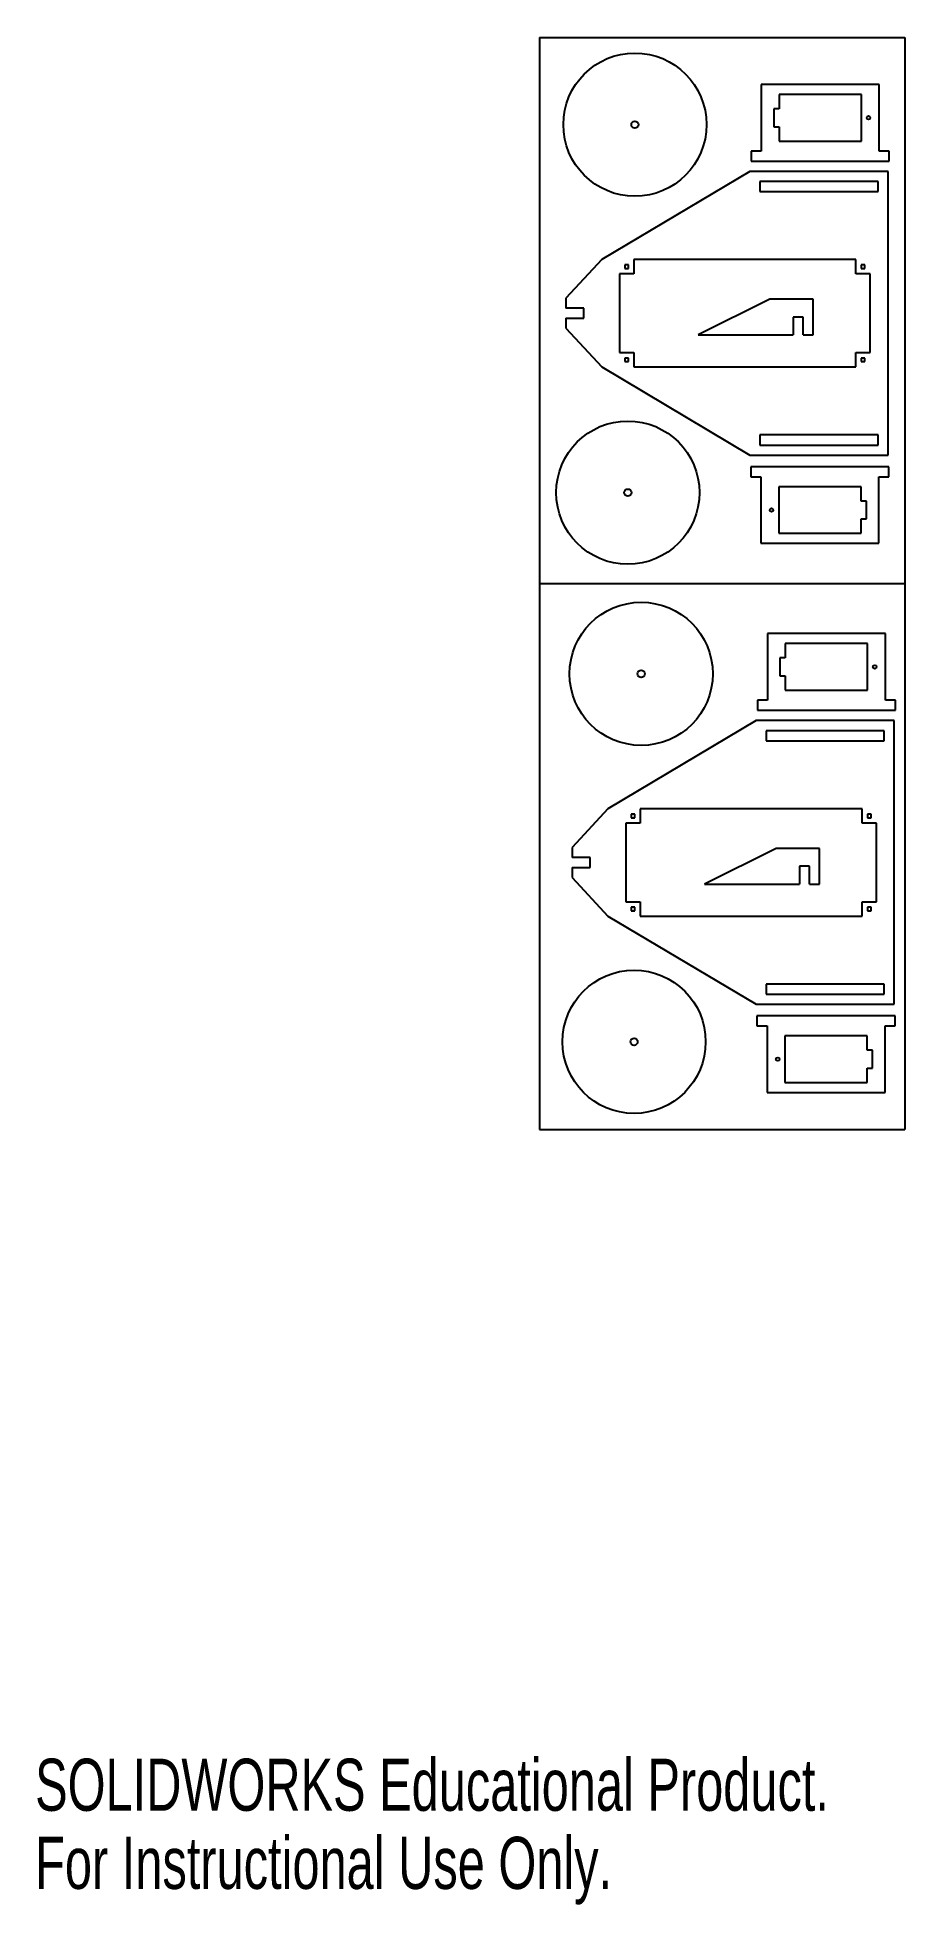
# Model space of a CAD drawing. Header units: millimetres. Extents: x 1 to 243, y 0 to 521.
import ezdxf

# ---------------------------------------------------------------- set-up
doc = ezdxf.new("R2010")
doc.units = ezdxf.units.MM
doc.layers.add('SLD-0', color=179, linetype='Continuous')
doc.styles.add('SLDTEXTSTYLE0', font='TXT', dxfattribs={"width": 0.7})

# ---------------------------------------------------------------- blocks, each defined once
blk = doc.blocks.new('wheel')
at = {"color": 179, "linetype": 'Continuous', "lineweight": 25}
for radius in [20, 1]:
    blk.add_circle((20, 20), radius, dxfattribs=at)
blk = doc.blocks.new('mount')
at = {"color": 179, "linetype": 'Continuous', "lineweight": 25}
for p, q in [((18.6, 38.6), (18.6, 35.8)), ((21.4, 38.6), (18.6, 38.6)), ((21.4, 0), (21.4, 38.6)), ((0, 35.8), (0, 2.8)), ((18.6, 35.8), (0, 35.8)), ((2.8, 30.8), (2.8, 7.8)), ((15.8, 30.8), (2.8, 30.8)), ((15.8, 7.8), (15.8, 30.8)), ((2.8, 7.8), (6.8, 7.8)), ((6.8, 7.8), (6.8, 6.3)), ((6.8, 6.3), (11.8, 6.3)), ((11.8, 6.3), (11.8, 7.8)), ((11.8, 7.8), (15.8, 7.8)), ((0, 2.8), (18.6, 2.8)), ((18.6, 2.8), (18.6, 0)), ((18.6, 0), (21.4, 0))]:
    blk.add_line(p, q, dxfattribs=at)
blk.add_circle((9.3, 32.8), 0.5, dxfattribs=at)
blk = doc.blocks.new('front')
at = {"color": 179, "linetype": 'Continuous', "lineweight": 25}
for p, q in [((0, 32.1), (0, 20)), ((10, 32.1), (0, 32.1)), ((10, 29.3), (10, 32.1)), ((10, 29.3), (5, 29.3)), ((5, 29.3), (5, 26.5)), ((5, 26.5), (10, 26.5)), ((10, 0), (10, 26.5)), ((0, 20), (10, 0))]:
    blk.add_line(p, q, dxfattribs=at)
blk = doc.blocks.new('body')
at = {"color": 179, "linetype": 'Continuous', "lineweight": 25}
for p, q in [((51.4, 79.2), (10, 54.6)), ((90, 79.2), (51.4, 79.2)), ((90, 0), (90, 79.2)), ((87.2, 76.4), (54.2, 76.4)), ((54.2, 76.4), (54.2, 73.6)), ((54.2, 73.6), (87.2, 73.6)), ((87.2, 73.6), (87.2, 76.4)), ((10, 54.6), (0, 43.8)), ((16.5, 53.1), (16.5, 52.1)), ((17.5, 53.1), (16.5, 53.1)), ((17.5, 52.1), (17.5, 53.1)), ((81, 54.6), (19, 54.6)), ((19, 54.6), (19, 50.6)), ((81, 50.6), (81, 54.6)), ((82.5, 53.1), (82.5, 52.1)), ((83.5, 53.1), (82.5, 53.1)), ((83.5, 52.1), (83.5, 53.1)), ((19, 50.6), (15, 50.6)), ((15, 50.6), (15, 28.6)), ((16.5, 52.1), (17.5, 52.1)), ((85, 50.6), (81, 50.6)), ((82.5, 52.1), (83.5, 52.1)), ((85, 28.6), (85, 50.6)), ((0, 43.8), (0, 41)), ((5, 41), (0, 41)), ((0, 38.2), (0, 35.4)), ((0, 38.2), (5, 38.2)), ((5, 38.2), (5, 41)), ((0, 35.4), (10, 24.6)), ((15, 28.6), (19, 28.6)), ((16.5, 27.1), (16.5, 26.1)), ((17.5, 27.1), (16.5, 27.1)), ((16.5, 26.1), (17.5, 26.1)), ((17.5, 26.1), (17.5, 27.1)), ((19, 28.6), (19, 24.6)), ((81, 24.6), (81, 28.6)), ((81, 28.6), (85, 28.6)), ((82.5, 27.1), (82.5, 26.1)), ((83.5, 27.1), (82.5, 27.1)), ((82.5, 26.1), (83.5, 26.1)), ((83.5, 26.1), (83.5, 27.1)), ((10, 24.6), (51.4, 0)), ((19, 24.6), (81, 24.6)), ((87.2, 5.6), (54.2, 5.6)), ((54.2, 5.6), (54.2, 2.8)), ((87.2, 2.8), (87.2, 5.6)), ((51.4, 0), (90, 0)), ((54.2, 2.8), (87.2, 2.8))]:
    blk.add_line(p, q, dxfattribs=at)

msp = doc.modelspace()

# ---------------------------------------------------------------- linework, layer by layer
at = {"layer": 'SLD-0'}
for p, q in [((140.94, 521.36), (242.94, 521.36)), ((140.94, 521.36), (140.94, 216.36)), ((242.94, 521.36), (242.94, 216.36)), ((140.94, 368.86), (242.94, 368.86)), ((140.94, 216.36), (242.94, 216.36))]:
    msp.add_line(p, q, dxfattribs=at)

# ---------------------------------------------------------------- block references
at = {"color": 7, "linetype": 'Continuous'}
for name, p in [('wheel', (147.58, 476.98)), ('body', (148.3, 404.7)), ('wheel', (145.6, 374.2)), ('wheel', (149.32, 323.59)), ('body', (150.04, 251.31)), ('wheel', (147.34, 220.82))]:
    msp.add_blockref(name, p, dxfattribs=at)
for name, p, rotation in [('mount', (200.04, 508.2), 270), ('front', (185.28, 448.24), 270), ('mount', (238.54, 380.04), 90), ('mount', (201.78, 354.82), 270), ('front', (187.02, 294.85), 270), ('mount', (240.28, 226.66), 90)]:
    msp.add_blockref(name, p, dxfattribs=dict(at, rotation=rotation))

# ---------------------------------------------------------------- texts
at = {"color": 7, "linetype": 'Continuous', "char_height": 14.5493, "attachment_point": 1, "style": 'SLDTEXTSTYLE0'}
for s, insert in [('SOLIDWORKS Educational Product.', (0, 40.58)), ('For Instructional Use Only.', (0, 18.76))]:
    msp.add_mtext(s, dxfattribs=dict(at, insert=insert))

doc.saveas('drawing.dxf')
